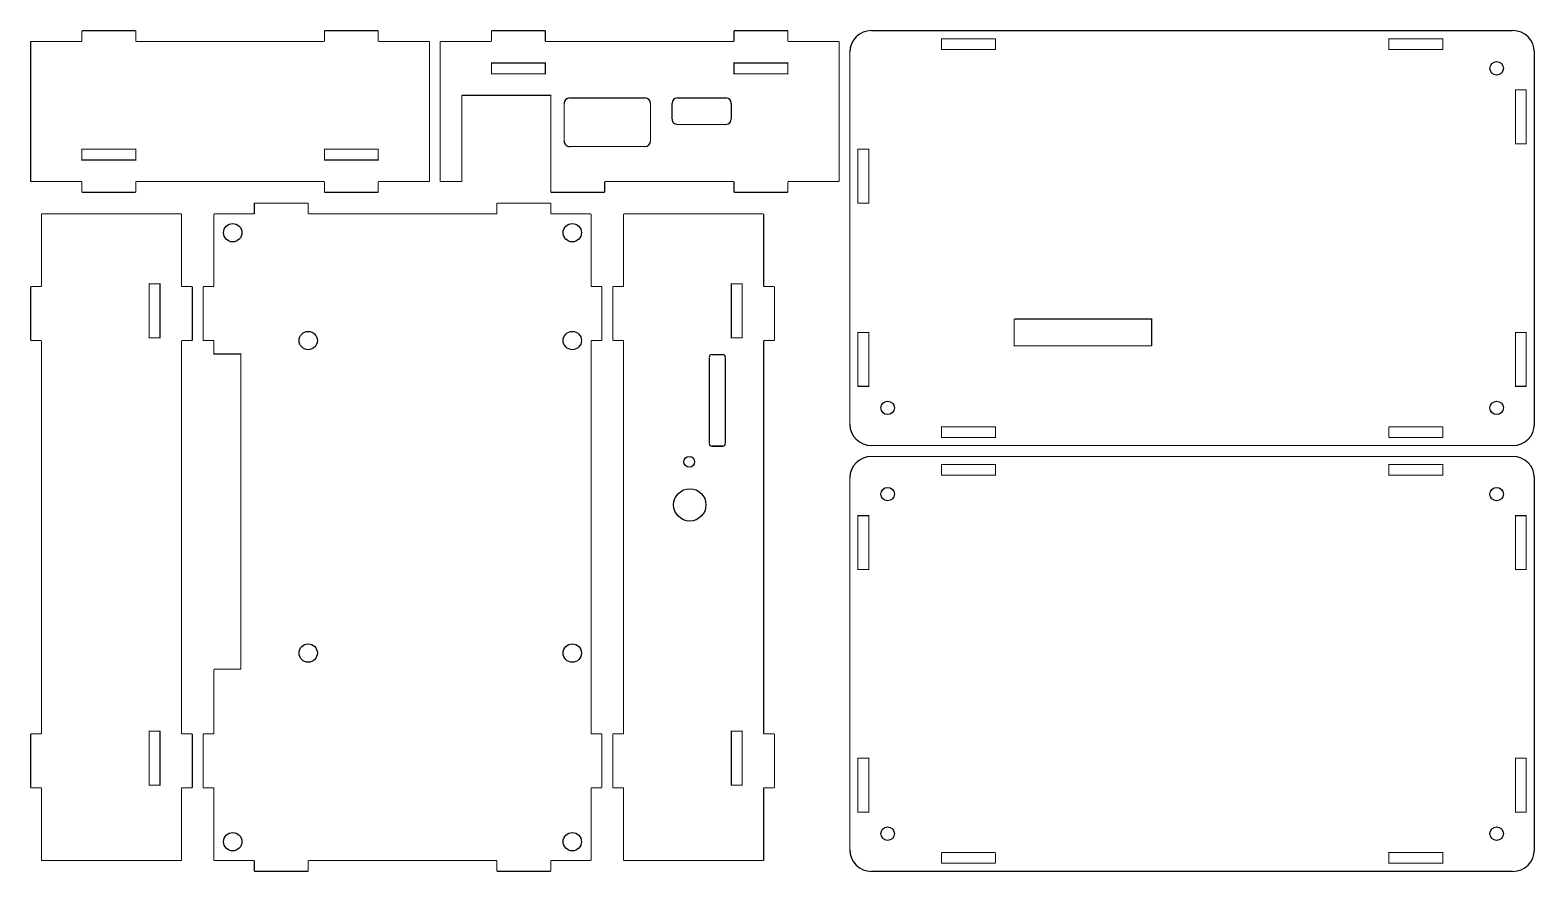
# Model space of a CAD drawing. Header units: millimetres. Extents: x 0 to 279, y 0 to 156.
import ezdxf

# ---------------------------------------------------------------- set-up
doc = ezdxf.new("R2010")
doc.units = ezdxf.units.MM
doc.layers.add('BoardOutLine', color=7, linetype='Continuous', true_color=0xff00ff)

msp = doc.modelspace()

# ---------------------------------------------------------------- linework, layer by layer
at = {"layer": 'BoardOutLine'}
for points, const_width in [([(0, 128), (0, 154)], 0.2), ([(9.5, 154), (0, 154)], 0.2), ([(9.5, 154), (9.5, 156)], 0.2), ([(9.5, 156), (19.5, 156)], 0.2), ([(19.5, 156), (19.5, 154)], 0.2), ([(54.5, 154), (19.5, 154)], 0.2), ([(54.5, 156), (64.5, 156)], 0.2), ([(54.5, 154), (54.5, 156)], 0.2), ([(64.5, 156), (64.5, 154)], 0.2), ([(74, 154), (64.5, 154)], 0.2), ([(74, 128), (74, 154)], 0.2), ([(76, 154), (85.5, 154)], 0.2), ([(76, 154), (76, 128)], 0.2), ([(85.5, 154), (85.5, 156)], 0.2), ([(85.5, 156), (95.5, 156)], 0.2), ([(95.5, 156), (95.5, 154)], 0.2), ([(95.5, 154), (130.5, 154)], 0.2), ([(130.5, 156), (140.5, 156)], 0.2), ([(130.5, 154), (130.5, 156)], 0.2), ([(140.5, 156), (140.5, 154)], 0.2), ([(140.5, 154), (150, 154)], 0.2), ([(150, 154), (150, 128)], 0.2), ([(275, 156), (156, 156)], 0.2), ([(152, 152), (152, 83)], 0.2), ([(279, 152), (279, 83)], 0.2), ([(80, 144), (96.5, 144), (96.5, 126)], 0.2), ([(80, 128), (80, 144)], 0.2), ([(99, 135.5), (99, 142.5)], 0.2), ([(100, 143.5), (114, 143.5)], 0.2), ([(115, 142.5), (115, 135.5)], 0.2), ([(119, 139.6), (119, 142.5)], 0.2), ([(120, 143.5), (129, 143.5)], 0.2), ([(130, 139.6), (130, 142.5)], 0.2), ([(119.94, 138.6), (129, 138.6)], 0.2), ([(114, 134.5), (100, 134.5)], 0.2), ([(9.5, 128), (0, 128)], 0.2), ([(9.5, 126), (9.5, 128)], 0.2), ([(19.5, 126), (9.5, 126)], 0.2), ([(54.5, 128), (19.5, 128)], 0.2), ([(19.5, 128), (19.5, 126)], 0.2), ([(54.5, 126), (54.5, 128)], 0.2), ([(64.5, 126), (54.5, 126)], 0.2), ([(74, 128), (64.5, 128)], 0.2), ([(64.5, 128), (64.5, 126)], 0.2), ([(76, 128), (80, 128)], 0.2), ([(106.5, 126), (96.5, 126)], 0.2), ([(106.5, 128), (130.5, 128)], 0.2), ([(106.5, 128), (106.5, 126)], 0.2), ([(130.5, 126), (130.5, 128)], 0.2), ([(140.5, 126), (130.5, 126)], 0.2), ([(140.5, 128), (150, 128)], 0.2), ([(140.5, 128), (140.5, 126)], 0.2), ([(41.5, 122), (41.5, 124)], 0.2), ([(41.5, 124), (51.5, 124)], 0.2), ([(51.5, 124), (51.5, 122)], 0.2), ([(86.5, 124), (96.5, 124)], 0.2), ([(86.5, 122), (86.5, 124)], 0.2), ([(96.5, 124), (96.5, 122)], 0.2), ([(2, 122), (2, 108.51)], 0.2), ([(2, 122), (28, 122)], 0.2), ([(28, 122), (28, 108.5)], 0.2), ([(34, 122), (34, 108.5)], 0.2), ([(41.5, 122), (34, 122)], 0.2), ([(86.5, 122), (51.5, 122)], 0.2), ([(104, 122), (96.5, 122)], 0.2), ([(104, 122), (104, 108.5)], 0.2), ([(110, 122), (136, 122)], 0.2), ([(110, 122), (110, 108.51)], 0.2), ([(136, 122), (136, 108.5)], 0.2), ([(0, 108.51), (0, 98.51)], 0.2), ([(2, 108.51), (0, 108.51)], 0.2), ([(28, 108.5), (30, 108.5)], 0.2), ([(30, 108.5), (30, 98.5)], 0.2), ([(32, 108.5), (32, 98.5)], 0.2), ([(34, 108.5), (32, 108.5)], 0.2), ([(104, 108.5), (106, 108.5)], 0.2), ([(106, 108.5), (106, 98.5)], 0.2), ([(108, 108.51), (108, 98.51)], 0.2), ([(110, 108.51), (108, 108.51)], 0.2), ([(136, 108.5), (138, 108.5)], 0.2), ([(138, 108.5), (138, 98.5)], 0.2), ([(208, 97.5), (208, 102.5), (182.5, 102.5)], 0.2), ([(182.5, 102.5), (182.5, 97.5), (208, 97.5)], 0.2), ([(0, 98.5), (2, 98.5)], 0.2), ([(2, 98.5), (2, 25.51)], 0.2), ([(28, 98.5), (28, 25.5)], 0.2), ([(30, 98.5), (28, 98.5)], 0.2), ([(32, 98.49), (34, 98.49)], 0.2), ([(34, 98.49), (34, 96), (39, 96), (39, 37.5)], 0.2), ([(104, 98.5), (104, 25.5)], 0.2), ([(106, 98.5), (104, 98.5)], 0.2), ([(108, 98.5), (110, 98.5)], 0.2), ([(110, 98.5), (110, 25.51)], 0.2), ([(136, 98.5), (136, 25.5)], 0.2), ([(138, 98.5), (136, 98.5)], 0.2), ([(125.9, 79.4), (125.9, 95.4)], 0.254), ([(126.4, 95.9), (128.4, 95.9)], 0.254), ([(128.9, 95.4), (128.9, 79.4)], 0.254), ([(252, 82.5), (262, 82.5)], 0.2), ([(252, 80.5), (252, 82.5)], 0.2), ([(262, 82.5), (262, 80.5)], 0.2), ([(126.4, 78.9), (128.4, 78.9)], 0.254), ([(275, 79), (156, 79)], 0.2), ([(262, 80.5), (252, 80.5)], 0.2), ([(156, 77), (275, 77)], 0.2), ([(152, 73), (152, 4)], 0.2), ([(279, 73), (279, 4)], 0.2), ([(34, 37.5), (39, 37.5)], 0.2), ([(34, 25.5), (34, 37.5)], 0.2), ([(2, 25.51), (0, 25.51)], 0.2), ([(0, 25.51), (0, 15.51)], 0.2), ([(28, 25.5), (30, 25.5)], 0.2), ([(30, 25.5), (30, 15.5)], 0.2), ([(32, 25.5), (32, 15.5)], 0.2), ([(34, 25.5), (32, 25.5)], 0.2), ([(104, 25.5), (106, 25.5)], 0.2), ([(106, 25.5), (106, 15.5)], 0.2), ([(110, 25.51), (108, 25.51)], 0.2), ([(108, 25.51), (108, 15.51)], 0.2), ([(136, 25.5), (138, 25.5)], 0.2), ([(138, 25.5), (138, 15.5)], 0.2), ([(0, 15.51), (2, 15.51)], 0.2), ([(2, 15.51), (2, 2)], 0.2), ([(28, 15.5), (28, 2)], 0.2), ([(30, 15.5), (28, 15.5)], 0.2), ([(32, 15.5), (34, 15.5)], 0.2), ([(34, 2), (34, 15.5)], 0.2), ([(104, 15.5), (104, 2)], 0.2), ([(106, 15.5), (104, 15.5)], 0.2), ([(108, 15.51), (110, 15.51)], 0.2), ([(110, 15.51), (110, 2)], 0.2), ([(136, 15.5), (136, 2)], 0.2), ([(138, 15.5), (136, 15.5)], 0.2), ([(179, 3.5), (169, 3.5)], 0.2), ([(169, 3.5), (169, 1.5)], 0.2), ([(179, 1.5), (179, 3.5)], 0.2), ([(2, 2), (28, 2)], 0.2), ([(41.5, 2), (34, 2)], 0.2), ([(41.5, 0), (41.5, 2)], 0.2), ([(51.5, 0), (41.5, 0)], 0.2), ([(86.5, 2), (51.5, 2)], 0.2), ([(51.5, 2), (51.5, 0)], 0.2), ([(86.5, 0), (86.5, 2)], 0.2), ([(96.5, 0), (86.5, 0)], 0.2), ([(104, 2), (96.5, 2)], 0.2), ([(96.5, 2), (96.5, 0)], 0.2), ([(110, 2), (136, 2)], 0.2), ([(156, 0), (275, 0)], 0.2), ([(169, 1.5), (179, 1.5)], 0.2)]:
    msp.add_lwpolyline(points, dxfattribs=dict(at, const_width=const_width))
at = {"layer": 'BoardOutLine', "const_width": 0.2}
for points in [[(179, 152.5), (169, 152.5), (169, 154.5), (179, 154.5), (179, 152.5)], [(262, 152.5), (252, 152.5), (252, 154.5), (262, 154.5), (262, 152.5)], [(95.5, 150), (85.5, 150), (85.5, 148), (95.5, 148), (95.5, 150)], [(140.5, 150), (130.5, 150), (130.5, 148), (140.5, 148), (140.5, 150)], [(275.5, 135), (275.5, 145), (277.5, 145), (277.5, 135), (275.5, 135)], [(9.5, 132), (19.5, 132), (19.5, 134), (9.5, 134), (9.5, 132)], [(54.5, 132), (64.5, 132), (64.5, 134), (54.5, 134), (54.5, 132)], [(153.5, 124), (153.5, 134), (155.5, 134), (155.5, 124), (153.5, 124)], [(22, 109), (22, 99), (24, 99), (24, 109), (22, 109)], [(130, 109), (130, 99), (132, 99), (132, 109), (130, 109)], [(153.5, 90), (153.5, 100), (155.5, 100), (155.5, 90), (153.5, 90)], [(275.5, 90), (275.5, 100), (277.5, 100), (277.5, 90), (275.5, 90)], [(179, 80.5), (169, 80.5), (169, 82.5), (179, 82.5), (179, 80.5)], [(169, 73.5), (179, 73.5), (179, 75.5), (169, 75.5), (169, 73.5)], [(252, 73.5), (262, 73.5), (262, 75.5), (252, 75.5), (252, 73.5)], [(155.5, 56), (155.5, 66), (153.5, 66), (153.5, 56), (155.5, 56)], [(277.5, 56), (277.5, 66), (275.5, 66), (275.5, 56), (277.5, 56)], [(22, 26), (22, 16), (24, 16), (24, 26), (22, 26)], [(130, 26), (130, 16), (132, 16), (132, 26), (130, 26)], [(155.5, 11), (155.5, 21), (153.5, 21), (153.5, 11), (155.5, 11)], [(277.5, 11), (277.5, 21), (275.5, 21), (275.5, 11), (277.5, 11)], [(252, 1.5), (262, 1.5), (262, 3.5), (252, 3.5), (252, 1.5)]]:
    msp.add_lwpolyline(points, close=True, dxfattribs=at)
at = {"layer": 'BoardOutLine'}
for centre, radius in [((272, 149), 1.25), ((37.5, 118.5), 1.7), ((100.5, 118.5), 1.7), ((51.5, 98.5), 1.7), ((100.5, 98.5), 1.7), ((159, 86), 1.25), ((272, 86), 1.25), ((122.2, 76), 1), ((122.3, 68), 3), ((159, 70), 1.25), ((272, 70), 1.25), ((51.5, 40.5), 1.7), ((100.5, 40.5), 1.7), ((37.5, 5.5), 1.7), ((100.5, 5.5), 1.7), ((159, 7), 1.25), ((272, 7), 1.25)]:
    msp.add_circle(centre, radius, dxfattribs=at)
for centre, radius, start, end in [((156, 152), 4, 90, 179.9996), ((275, 152), 4, 360, 90), ((100, 142.5), 1, 90, 179.9985), ((114, 142.5), 1, 360, 90), ((120, 142.5), 1, 90, 179.9985), ((129, 142.5), 1, 0.0015, 90), ((120, 139.6), 1, 179.9971, 270), ((129, 139.6), 1, 270, 0), ((100, 135.5), 1, 179.9971, 270), ((114, 135.5), 1, 270, 359.9985), ((126.4, 95.4), 0.5, 90, 180), ((128.4, 95.4), 0.5, 0, 90), ((156, 83), 4, 180, 270), ((275, 83), 4, 270, 0), ((126.4, 79.4), 0.5, 179.9971, 270), ((128.4, 79.4), 0.5, 270, 359.9884), ((156, 73), 4, 90, 180), ((275, 73), 4, 0.0004, 90), ((156, 4), 4, 180, 270), ((275, 4), 4, 270, 0)]:
    msp.add_arc(centre, radius, start, end, dxfattribs=at)

doc.saveas('drawing.dxf')
